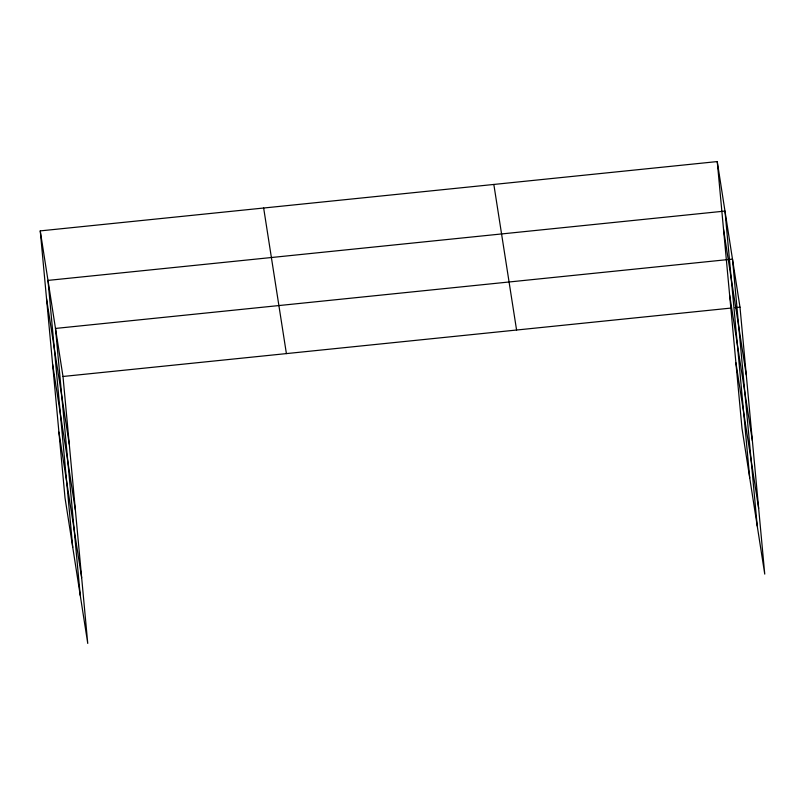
<?xml version="1.0" encoding="UTF-8"?>
<svg xmlns="http://www.w3.org/2000/svg" width="805" height="805" viewBox="0 0 805 805"><rect width="100%" height="100%" fill="white"/><g stroke="black" fill="none" stroke-linecap="round" stroke-linejoin="round"><path stroke-width="1.21" d="M40.25 230.894L62.991 376.478L87.755 643.426L65.014 497.842L40.25 230.894L717.245 161.574L739.986 307.158L764.75 574.106L742.009 428.522L717.245 161.574M62.991 376.478L731.302 308.043M735.025 307.661L739.986 307.158M723.534 229.365L746.275 374.949M729.632 295.083L752.373 440.667M735.911 362.793L758.652 508.378M493.837 184.446L516.579 330.03M263.658 208.022L286.399 353.606M46.539 298.695L69.28 444.28M52.637 364.413L75.378 509.998M58.916 432.124L81.657 577.708M757.243 526.057L732.48 259.109L55.485 328.44L80.248 595.388M749.737 478.019L724.973 211.071L47.978 280.402L72.742 547.35"/></g></svg>
